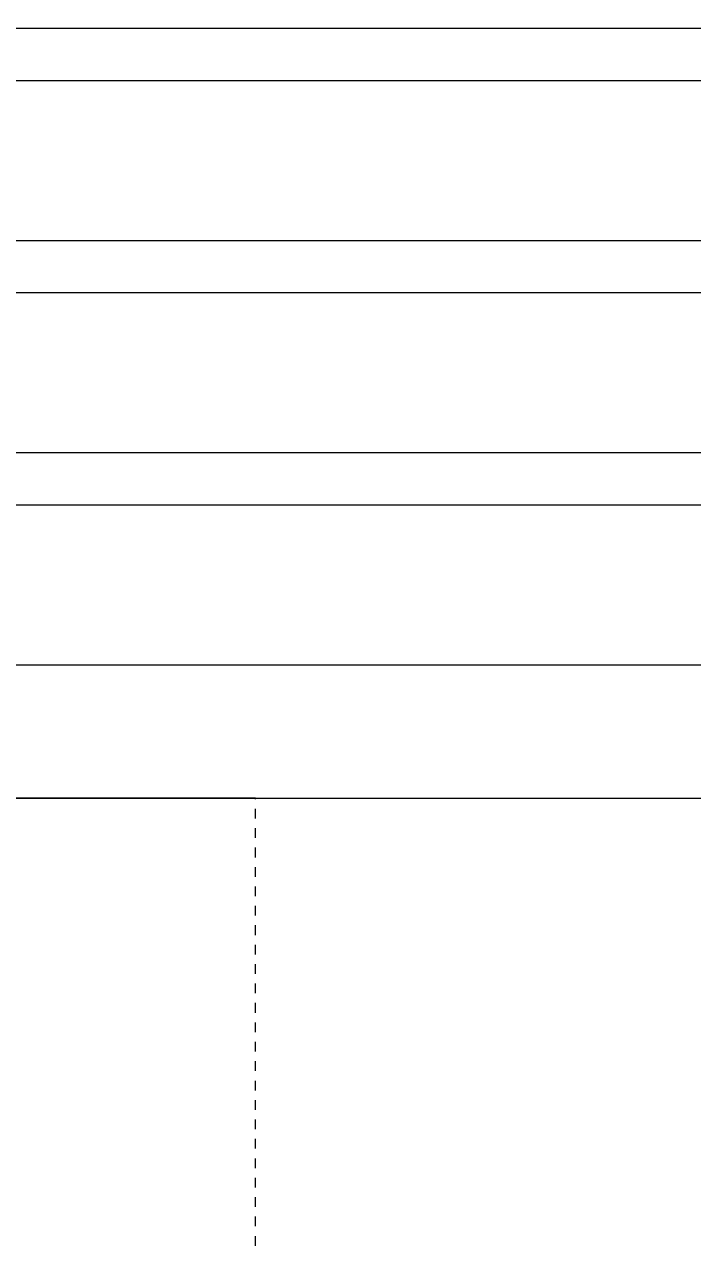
# Model space of a CAD drawing. Header units: inches. Extents: x -12 to 193, y -19 to 105.
# Drawn here: x 3.99 to 10.87, y 82.48 to 94.98 of the extents above; entities that cross this region are included whole.
import ezdxf

# ---------------------------------------------------------------- set-up
doc = ezdxf.new("R2010")
doc.units = ezdxf.units.IN
doc.linetypes.add('HIDDEN', pattern=[1.905, 1.27, -0.635])
for name, color, linetype, lineweight in [('ZANO_R', 7, 'Continuous', 0), ('ZANO_R_przerywana', 250, 'HIDDEN', 0), ('ZANO_W', 1, 'Continuous', 0)]:
    doc.layers.add(name, color=color, linetype=linetype, lineweight=lineweight)
doc.styles.get("Standard").update_dxf_attribs({"font": 'arial.ttf'})
doc.dimstyles.new('amerykanie', dxfattribs={"dimtxt": 50, "dimasz": 50, "dimexe": 0.5, "dimexo": 0.5, "dimgap": 1, "dimtad": 1, "dimdec": 0, "dimzin": 0, "dimlunit": 5, "dimtxsty": 'Standard', "dimcen": 0.09, "dimclrd": 1, "dimclre": 1, "dimclrt": 1, "dimazin": 0, "dimtfac": 1, "dimtdec": 0, "dimtmove": 0, "dimatfit": 3, "dimfxl": 1, "dimtzin": 0, "dimarcsym": 1})

# ---------------------------------------------------------------- blocks, each defined once
blk = doc.blocks.new('*D370')
at = {"layer": 'ZANO_W', "color": 1, "lineweight": -2}
blk.add_line((171.961, 90.223), (171.519, 93.512), dxfattribs=at)
for start, end in [(97.6419, 180), (78.719, 88.1805), (189.4614, 198.9229)]:
    blk.add_arc((172.392, 87.008), 6.063, start, end, dxfattribs=at)
at = {"layer": 'ZANO_W', "color": 1}
for points in [[(172.576, 93.234), (172.593, 92.901), (171.586, 93.017)], [(166.578, 86.025), (166.246, 85.997), (166.33, 87.008)]]:
    blk.add_solid(points, dxfattribs=at)
at = {"layer": 'ZANO_W', "color": 1, "insert": (166.82, 91.882), "char_height": 1.625, "attachment_point": 5, "rotation": 48.821}
blk.add_mtext("82%%d21'", dxfattribs=at)

msp = doc.modelspace()

# ---------------------------------------------------------------- linework, layer by layer
at = {"layer": 'ZANO_R'}
for p, q in [((68.0638, 94.93206), (-2.56608, 94.93206)), ((-2.56608, 94.39932), (68.0638, 94.39932)), ((68.0638, 92.74691), (-2.56608, 92.74691)), ((-2.56608, 92.21418), (68.0638, 92.21418)), ((68.0638, 90.56177), (-2.56608, 90.56177)), ((-2.56608, 90.02904), (68.0638, 90.02904)), ((68.0638, 88.37663), (-2.56608, 88.37663)), ((6.37092, 87.0078), (-5.4401, 87.0078))]:
    msp.add_line(p, q, dxfattribs=at)
msp.add_lwpolyline([(-8.53504, 87.0078), (193.01922, 87.0078)], dxfattribs=at)
at = {"layer": 'ZANO_R_przerywana', "ltscale": 0.05}
msp.add_line((6.37092, 75.19679), (6.37092, 87.0078), dxfattribs=at)

# ---------------------------------------------------------------- dimensions: what is measured, and where the dimension line sits
at = {"layer": 'ZANO_W'}
dim = msp.add_angular_dim_2l(base=(168.90655, 91.96824), line1=((-8.53504, 87.0078), (193.01922, 87.0078)), line2=((172.19471, 88.47903), (172.02717, 89.72769)), dimstyle='amerykanie', override={"dimtxt": 1.625, "dimasz": 1, "dimgap": 0.5, "dimdec": 4, "dimaunit": 1, "dimadec": 1, "dimtdec": 4, "dimtmove": 1, "dimfrac": 2}, dxfattribs=at)
dim.commit()
dim.dimension.update_dxf_attribs({"geometry": '*D370', "text_midpoint": (166.82034, 91.88192)})

doc.saveas('drawing.dxf')
